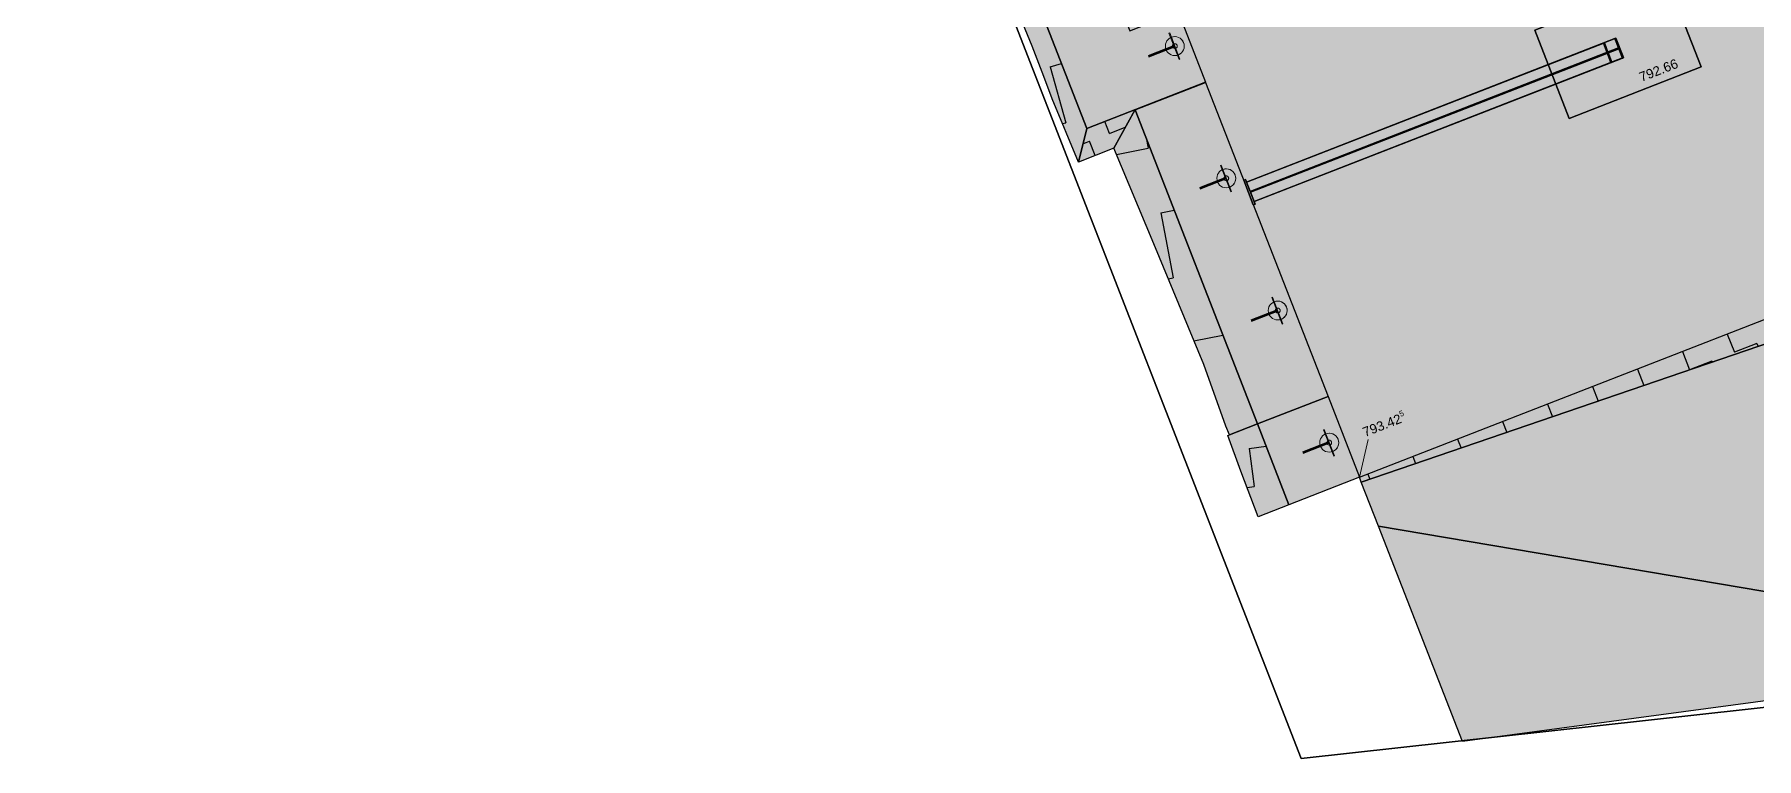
# Model space of a CAD drawing. Header units: metres. Extents: x 2688466 to 2688595, y 1221626 to 1221756.
# Drawn here: x 2688491.85 to 2688510.06, y 1221682.28 to 1221689.94 of the extents above; entities that cross this region are included whole.
import ezdxf

# ---------------------------------------------------------------- set-up
doc = ezdxf.new("R2010")
doc.units = ezdxf.units.M
for name, pattern in [('AUSGEZOGEN', [0]), ('STRICHPUNKT2_S5', [0.24, 0.175, -0.065]), ('VERDECKT2_S2', [0.15, 0.1, -0.05])]:
    doc.linetypes.add(name, pattern=pattern)
doc.layers.add('_3700', color=7, linetype='Continuous')
doc.layers.add('_3705', color=7, linetype='Continuous')
for name, color, linetype, lineweight in [('Beton Ansicht', 7, 'AUSGEZOGEN', 35), ('Schnittbeschriftung', 7, 'AUSGEZOGEN', 50), ('Stahl', 5, 'AUSGEZOGEN', 25), ('Standard', 7, 'AUSGEZOGEN', 13), ('Tiefbau Global', 250, 'AUSGEZOGEN', 35)]:
    doc.layers.add(name, color=color, linetype=linetype, lineweight=lineweight)
doc.styles.add('ARIAL', font='arial.ttf')

# ---------------------------------------------------------------- blocks, each defined once
blk = doc.blocks.new('Bodenanker CH_24_$F1')
at = {"layer": '_3700', "color": 7, "linetype": 'AUSGEZOGEN', "lineweight": 13, "transparency": 33554687}
for p, q in [((-0.008, 0.15), (-0.008, -0.15)), ((-0.008, 0.15), (-0.008, -0.15)), ((0, 0.15), (-0.008, 0.15)), ((0, 0.15), (0, -0.15)), ((0, -0.1), (0, 0.1)), ((0, 0.1), (0, 0.1)), ((0, 0.1), (0, 0.1)), ((0, 0.0255), (0, 0.0255)), ((0, 0.0255), (0, 0.0255)), ((0, -0.15), (-0.008, -0.15)), ((0, -0.0255), (0, -0.0255)), ((0, -0.0255), (0, -0.0255)), ((0, -0.1), (0, -0.1)), ((0, -0.1), (0, -0.1))]:
    blk.add_line(p, q, dxfattribs=at)
at = {"layer": '_3700', "color": 7, "linetype": 'VERDECKT2_S2', "lineweight": 13, "transparency": 33554687}
for p, q in [((0, 0.0255), (0, 0.0255)), ((0, -0.0255), (0, -0.0255))]:
    blk.add_line(p, q, dxfattribs=at)
at = {"layer": '_3700', "color": 7, "linetype": 'AUSGEZOGEN', "lineweight": 13, "transparency": 33554687}
for radius in [0.1, 0.1, 0.0255]:
    blk.add_circle((0, 0), radius, dxfattribs=at)
blk.add_arc((0, 0), 0.1, 270, 90, dxfattribs=at)
blk.add_arc((0, 0), 0.1, 270, 90, dxfattribs=at)
at = {"layer": '_3700', "color": 7, "linetype": 'VERDECKT2_S2', "lineweight": 13, "transparency": 33554687}
blk.add_arc((0, 0), 0.0255, 270, 90, dxfattribs=at)
at = {"layer": '_3705', "color": 202, "linetype": 'STRICHPUNKT2_S5', "lineweight": 20, "transparency": 33554687}
blk.add_line((-0.008, 0), (0, 0), dxfattribs=at)
at = {"layer": 'Standard', "color": 52, "linetype": 'AUSGEZOGEN', "lineweight": 100, "transparency": 33554687}
blk.add_line((0, 0), (-0.3, 0), dxfattribs=at)
blk = doc.blocks.new('Bodenanker CH_25_$F1')
at = {"layer": '_3700', "color": 7, "linetype": 'AUSGEZOGEN', "lineweight": 13, "transparency": 33554687}
for p, q in [((-0.008, 0.15), (-0.008, -0.15)), ((-0.008, 0.15), (-0.008, -0.15)), ((0, 0.15), (-0.008, 0.15)), ((0, 0.15), (0, -0.15)), ((0, -0.1), (0, 0.1)), ((0, 0.1), (0, 0.1)), ((0, 0.1), (0, 0.1)), ((0, 0.0255), (0, 0.0255)), ((0, 0.0255), (0, 0.0255)), ((0, -0.15), (-0.008, -0.15)), ((0, -0.0255), (0, -0.0255)), ((0, -0.0255), (0, -0.0255)), ((0, -0.1), (0, -0.1)), ((0, -0.1), (0, -0.1))]:
    blk.add_line(p, q, dxfattribs=at)
at = {"layer": '_3700', "color": 7, "linetype": 'VERDECKT2_S2', "lineweight": 13, "transparency": 33554687}
for p, q in [((0, 0.0255), (0, 0.0255)), ((0, -0.0255), (0, -0.0255))]:
    blk.add_line(p, q, dxfattribs=at)
at = {"layer": '_3700', "color": 7, "linetype": 'AUSGEZOGEN', "lineweight": 13, "transparency": 33554687}
for radius in [0.1, 0.1, 0.0255]:
    blk.add_circle((0, 0), radius, dxfattribs=at)
blk.add_arc((0, 0), 0.1, 270, 90, dxfattribs=at)
blk.add_arc((0, 0), 0.1, 270, 90, dxfattribs=at)
at = {"layer": '_3700', "color": 7, "linetype": 'VERDECKT2_S2', "lineweight": 13, "transparency": 33554687}
blk.add_arc((0, 0), 0.0255, 270, 90, dxfattribs=at)
at = {"layer": '_3705', "color": 202, "linetype": 'STRICHPUNKT2_S5', "lineweight": 20, "transparency": 33554687}
blk.add_line((-0.008, 0), (0, 0), dxfattribs=at)
at = {"layer": 'Standard', "color": 52, "linetype": 'AUSGEZOGEN', "lineweight": 100, "transparency": 33554687}
blk.add_line((0, 0), (-0.3, 0), dxfattribs=at)
blk = doc.blocks.new('Bodenanker CH_26_$F1')
at = {"layer": '_3700', "color": 7, "linetype": 'AUSGEZOGEN', "lineweight": 13, "transparency": 33554687}
for p, q in [((-0.008, 0.15), (-0.008, -0.15)), ((-0.008, 0.15), (-0.008, -0.15)), ((0, 0.15), (-0.008, 0.15)), ((0, 0.15), (0, -0.15)), ((0, -0.1), (0, 0.1)), ((0, 0.1), (0, 0.1)), ((0, 0.1), (0, 0.1)), ((0, 0.0255), (0, 0.0255)), ((0, 0.0255), (0, 0.0255)), ((0, -0.15), (-0.008, -0.15)), ((0, -0.0255), (0, -0.0255)), ((0, -0.0255), (0, -0.0255)), ((0, -0.1), (0, -0.1)), ((0, -0.1), (0, -0.1))]:
    blk.add_line(p, q, dxfattribs=at)
at = {"layer": '_3700', "color": 7, "linetype": 'VERDECKT2_S2', "lineweight": 13, "transparency": 33554687}
for p, q in [((0, 0.0255), (0, 0.0255)), ((0, -0.0255), (0, -0.0255))]:
    blk.add_line(p, q, dxfattribs=at)
at = {"layer": '_3700', "color": 7, "linetype": 'AUSGEZOGEN', "lineweight": 13, "transparency": 33554687}
for radius in [0.1, 0.1, 0.0255]:
    blk.add_circle((0, 0), radius, dxfattribs=at)
blk.add_arc((0, 0), 0.1, 270, 90, dxfattribs=at)
blk.add_arc((0, 0), 0.1, 270, 90, dxfattribs=at)
at = {"layer": '_3700', "color": 7, "linetype": 'VERDECKT2_S2', "lineweight": 13, "transparency": 33554687}
blk.add_arc((0, 0), 0.0255, 270, 90, dxfattribs=at)
at = {"layer": '_3705', "color": 202, "linetype": 'STRICHPUNKT2_S5', "lineweight": 20, "transparency": 33554687}
blk.add_line((-0.008, 0), (0, 0), dxfattribs=at)
at = {"layer": 'Standard', "color": 52, "linetype": 'AUSGEZOGEN', "lineweight": 100, "transparency": 33554687}
blk.add_line((0, 0), (-0.3, 0), dxfattribs=at)
blk = doc.blocks.new('Bodenanker CH_27_$F1')
at = {"layer": '_3700', "color": 7, "linetype": 'AUSGEZOGEN', "lineweight": 13, "transparency": 33554687}
for p, q in [((-0.008, 0.15), (-0.008, -0.15)), ((-0.008, 0.15), (-0.008, -0.15)), ((0, 0.15), (-0.008, 0.15)), ((0, 0.15), (0, -0.15)), ((0, -0.1), (0, 0.1)), ((0, 0.1), (0, 0.1)), ((0, 0.1), (0, 0.1)), ((0, 0.0255), (0, 0.0255)), ((0, 0.0255), (0, 0.0255)), ((0, -0.15), (-0.008, -0.15)), ((0, -0.0255), (0, -0.0255)), ((0, -0.0255), (0, -0.0255)), ((0, -0.1), (0, -0.1)), ((0, -0.1), (0, -0.1))]:
    blk.add_line(p, q, dxfattribs=at)
at = {"layer": '_3700', "color": 7, "linetype": 'VERDECKT2_S2', "lineweight": 13, "transparency": 33554687}
for p, q in [((0, 0.0255), (0, 0.0255)), ((0, -0.0255), (0, -0.0255))]:
    blk.add_line(p, q, dxfattribs=at)
at = {"layer": '_3700', "color": 7, "linetype": 'AUSGEZOGEN', "lineweight": 13, "transparency": 33554687}
for radius in [0.1, 0.1, 0.0255]:
    blk.add_circle((0, 0), radius, dxfattribs=at)
blk.add_arc((0, 0), 0.1, 270, 90, dxfattribs=at)
blk.add_arc((0, 0), 0.1, 270, 90, dxfattribs=at)
at = {"layer": '_3700', "color": 7, "linetype": 'VERDECKT2_S2', "lineweight": 13, "transparency": 33554687}
blk.add_arc((0, 0), 0.0255, 270, 90, dxfattribs=at)
at = {"layer": '_3705', "color": 202, "linetype": 'STRICHPUNKT2_S5', "lineweight": 20, "transparency": 33554687}
blk.add_line((-0.008, 0), (0, 0), dxfattribs=at)
at = {"layer": 'Standard', "color": 52, "linetype": 'AUSGEZOGEN', "lineweight": 100, "transparency": 33554687}
blk.add_line((0, 0), (-0.3, 0), dxfattribs=at)
blk = doc.blocks.new('Profilbauteil_19')
at = {"layer": 'Stahl', "transparency": 33554687}
for points in [[(-0.021, 0.11), (3.875, 1.627), (3.885, 1.631), (-0.021, 0.11)], [(-0.021, 0.11), (3.885, 1.631), (3.965, 1.426), (0.059, -0.095)], [(0.017, 0.012), (3.914, 1.529), (3.875, 1.627), (-0.021, 0.11)], [(-0.021, 0.11), (3.753, 1.58), (3.763, 1.584), (-0.021, 0.11)], [(-0.021, 0.11), (3.763, 1.584), (3.801, 1.485), (0.017, 0.012)], [(0.059, -0.095), (3.833, 1.375), (3.753, 1.58), (-0.021, 0.11)], [(0.017, 0.012), (3.801, 1.485), (3.914, 1.529), (0.017, 0.012)], [(0.059, -0.095), (3.955, 1.422), (3.917, 1.52), (0.02, 0.003)], [(0.02, 0.003), (3.917, 1.52), (3.805, 1.477), (0.02, 0.003)], [(0.02, 0.003), (3.805, 1.477), (3.843, 1.379), (0.059, -0.095)], [(3.833, 1.375), (3.843, 1.379), (3.805, 1.477), (3.917, 1.52), (3.955, 1.422), (3.965, 1.426), (3.885, 1.631), (3.875, 1.627), (3.914, 1.529), (3.801, 1.485), (3.763, 1.584), (3.753, 1.58)], [(0.059, -0.095), (3.965, 1.426), (3.955, 1.422), (0.059, -0.095)], [(0.059, -0.095), (3.843, 1.379), (3.833, 1.375), (0.059, -0.095)], [(-0.032, 0.138), (-0.051, 0.13), (0.051, -0.13), (0.069, -0.123)], [(-0.032, 0.138), (-0.051, 0.13), (-0.051, 0.13), (-0.032, 0.138)], [(0.069, -0.123), (0.051, -0.13), (-0.051, 0.13), (-0.032, 0.138)], [(0.051, -0.13), (-0.051, 0.13), (-0.051, 0.13), (0.051, -0.13)], [(0.069, -0.123), (-0.032, 0.138), (-0.032, 0.138), (0.069, -0.123)], [(-0.021, 0.11), (-0.021, 0.11), (0.017, 0.012), (0.017, 0.012), (-0.021, 0.11), (-0.021, 0.11), (0.059, -0.095), (0.059, -0.095), (0.02, 0.003), (0.02, 0.003), (0.059, -0.095), (0.059, -0.095)], [(0.069, -0.123), (0.051, -0.13), (0.051, -0.13), (0.069, -0.123)]]:
    blk.add_lwpolyline(points, close=True, dxfattribs=at)

msp = doc.modelspace()

# ---------------------------------------------------------------- hatches: boundary and pattern name
at = {"layer": 'Standard', "linetype": 'AUSGEZOGEN', "lineweight": 13, "transparency": 33554687}
h = msp.add_hatch(color=9, dxfattribs=at)
h.paths.add_polyline_path([(2688532.675, 1221697.286), (2688529.503, 1221696.051), (2688527.745, 1221700.566), (2688527.235, 1221700.799), (2688526.737, 1221700.605), (2688527.054, 1221699.792), (2688525.656, 1221699.248), (2688525.112, 1221700.645), (2688525.131, 1221700.653), (2688522.13, 1221702.032), (2688501.816, 1221694.122), (2688503.431, 1221689.975), (2688503.943, 1221690.175), (2688505.86, 1221685.253), (2688512.268, 1221687.748), (2688524.521, 1221692.52), (2688524.38, 1221692.893), (2688533.003, 1221696.251), (2688532.76, 1221697.016)])
h.paths.add_polyline_path([(2688509.044, 1221692.923), (2688508.666, 1221693.892), (2688510.996, 1221694.799), (2688511.903, 1221692.47), (2688509.574, 1221691.562), (2688509.407, 1221691.991), (2688506.795, 1221690.974), (2688506.432, 1221691.906)], flags=16)
h.paths.add_polyline_path([(2688503.54, 1221692.244), (2688504.938, 1221692.789), (2688505.482, 1221691.391), (2688504.667, 1221691.073), (2688504.44, 1221691.656), (2688503.857, 1221691.429)], flags=16)
h.paths.add_polyline_path([(2688517.215, 1221694.538), (2688514.885, 1221693.631), (2688513.978, 1221695.961), (2688516.307, 1221696.868)], flags=16)
h.paths.add_polyline_path([(2688521.619, 1221698.936), (2688522.526, 1221696.607), (2688520.196, 1221695.7), (2688519.289, 1221698.029)], flags=16)
h.paths.add_polyline_path([(2688505.622, 1221694.155), (2688505.259, 1221695.087), (2688508.847, 1221696.484), (2688509.21, 1221695.552)], flags=16)
h.paths.add_polyline_path([(2688509.112, 1221690.524), (2688509.475, 1221689.592), (2688508.078, 1221689.048), (2688507.715, 1221689.98)], flags=16)
at = {"layer": 'Standard', "linetype": 'AUSGEZOGEN', "lineweight": 13, "transparency": 33554559}
h = msp.add_hatch(color=7, dxfattribs=at)
h.set_gradient(color1=(199, 199, 199), color2=(199, 199, 199), one_color=1)
h.paths.add_polyline_path([(2688500.842, 1221694.417), (2688502.976, 1221688.939), (2688504.234, 1221689.429), (2688503.943, 1221690.175), (2688503.431, 1221689.975), (2688501.588, 1221694.707)], flags=0)
h = msp.add_hatch(color=7, dxfattribs=at)
h.set_gradient(color1=(240, 240, 180), color2=(240, 240, 180), one_color=1)
h.paths.add_polyline_path([(2688500.782, 1221693.776), (2688500.819, 1221693.656), (2688500.839, 1221693.591), (2688500.85, 1221693.58), (2688502.4, 1221689.813), (2688502.522, 1221689.491), (2688502.611, 1221689.256), (2688502.889, 1221688.586), (2688502.976, 1221688.939), (2688500.842, 1221694.417), (2688500.626, 1221694.333)], flags=0)
at = {"layer": 'Standard', "linetype": 'AUSGEZOGEN', "lineweight": 25, "transparency": 33554687}
h = msp.add_hatch(dxfattribs=at)
h.set_pattern_fill('MUSTER', scale=0.615, angle=285.56, style=0, pattern_type=2)
h.set_pattern_definition([(285.56, (2688529.55886, 1221730.3), (0.7574324, -0.427488), [0.615, -0.615]), (15.56, (2688529.55886, 1221730.3), (0.427488, 0.7574324), [0.615, -0.615])])
h.paths.add_polyline_path([(2688502.976, 1221688.939), (2688500.842, 1221694.417), (2688500.626, 1221694.333), (2688500.782, 1221693.776), (2688500.819, 1221693.656), (2688500.839, 1221693.591), (2688500.85, 1221693.58), (2688502.4, 1221689.813), (2688502.522, 1221689.491), (2688502.611, 1221689.256), (2688502.889, 1221688.586)], flags=0)
at = {"layer": 'Standard', "linetype": 'AUSGEZOGEN', "lineweight": 13, "transparency": 33554559}
h = msp.add_hatch(color=7, dxfattribs=at)
h.set_gradient(color1=(160, 160, 160), color2=(160, 160, 160), one_color=1)
h.paths.add_polyline_path([(2688508.078, 1221689.048), (2688509.475, 1221689.592), (2688509.112, 1221690.524), (2688507.715, 1221689.98)], flags=0)
at = {"layer": 'Standard', "linetype": 'AUSGEZOGEN', "lineweight": 25, "transparency": 33554687}
h = msp.add_hatch(dxfattribs=at)
h.set_pattern_fill('MUSTER', scale=0.225, angle=21.28, style=0, pattern_type=2)
h.set_pattern_definition([(21.28, (2688528.3, 1221731.73763), (0.1280007, 0.2913174), [0.225, -0.225]), (111.28, (2688528.3, 1221731.73763), (-0.2913174, 0.1280007), [0.225, -0.225])])
h.paths.add_polyline_path([(2688504.234, 1221689.429), (2688502.976, 1221688.939), (2688502.889, 1221688.586), (2688503.264, 1221688.734), (2688503.485, 1221689.136), (2688504.234, 1221689.428)], flags=0)
at = {"layer": 'Standard', "linetype": 'AUSGEZOGEN', "lineweight": 13, "transparency": 33554559}
h = msp.add_hatch(color=7, dxfattribs=at)
h.set_gradient(color1=(199, 199, 199), color2=(199, 199, 199), one_color=1)
h.paths.add_polyline_path([(2688504.782, 1221685.817), (2688505.528, 1221686.107), (2688504.234, 1221689.428), (2688503.489, 1221689.137)], flags=0)
h = msp.add_hatch(color=7, dxfattribs=at)
h.set_gradient(color1=(240, 240, 180), color2=(240, 240, 180), one_color=1)
h.paths.add_polyline_path([(2688502.889, 1221688.586), (2688503.264, 1221688.734), (2688503.486, 1221689.138), (2688502.976, 1221688.939)], flags=0)
h = msp.add_hatch(color=7, dxfattribs=at)
h.set_gradient(color1=(240, 240, 180), color2=(240, 240, 180), one_color=1)
h.paths.add_polyline_path([(2688503.685, 1221687.723), (2688504.214, 1221686.444), (2688504.446, 1221685.793), (2688504.486, 1221685.701), (2688504.782, 1221685.817), (2688503.488, 1221689.141), (2688503.264, 1221688.734)], flags=0)
at = {"layer": 'Standard', "linetype": 'AUSGEZOGEN', "lineweight": 25, "transparency": 33554687}
h = msp.add_hatch(dxfattribs=at)
h.set_pattern_fill('MUSTER', scale=0.6975, angle=281.03, style=0, pattern_type=2)
h.set_pattern_definition([(281.03, (2688529.6801, 1221730.0527), (0.818063, -0.551167), [0.6975, -0.6975]), (11.03, (2688529.6801, 1221730.0527), (0.551167, 0.818063), [0.6975, -0.6975])])
h.paths.add_polyline_path([(2688504.782, 1221685.817), (2688503.489, 1221689.137), (2688503.485, 1221689.136), (2688503.264, 1221688.734), (2688503.685, 1221687.723), (2688504.214, 1221686.444), (2688504.446, 1221685.793), (2688504.486, 1221685.701)], flags=0)
at = {"layer": 'Standard', "linetype": 'AUSGEZOGEN', "lineweight": 13, "transparency": 33554559}
h = msp.add_hatch(color=7, dxfattribs=at)
h.set_gradient(color1=(240, 240, 180), color2=(240, 240, 180), one_color=1)
h.paths.add_polyline_path([(2688505.86, 1221685.253), (2688505.88, 1221685.201), (2688512.392, 1221687.429), (2688512.268, 1221687.748)], flags=0)
at = {"layer": 'Standard', "linetype": 'AUSGEZOGEN', "lineweight": 25, "transparency": 33554687}
h = msp.add_hatch(dxfattribs=at)
h.set_pattern_fill('MUSTER', scale=0.255, angle=201.27, style=0, pattern_type=2)
h.set_pattern_definition([(201.27, (2688527.75375, 1221730.49473), (-0.1451251, -0.3301344), [0.255, -0.255]), (291.27, (2688527.75375, 1221730.49473), (0.3301344, -0.1451251), [0.255, -0.255])])
h.paths.add_polyline_path([(2688505.88, 1221685.201), (2688512.392, 1221687.429), (2688512.268, 1221687.748), (2688505.86, 1221685.253)], flags=0)
at = {"layer": 'Standard', "linetype": 'AUSGEZOGEN', "lineweight": 13, "transparency": 33554559}
h = msp.add_hatch(color=7, dxfattribs=at)
h.set_gradient(color1=(199, 199, 199), color2=(199, 199, 199), one_color=1)
h.paths.add_polyline_path([(2688506.062, 1221684.735), (2688513.961, 1221683.401), (2688512.392, 1221687.429), (2688505.88, 1221685.201)], flags=0)
h = msp.add_hatch(color=7, dxfattribs=at)
h.set_gradient(color1=(199, 199, 199), color2=(199, 199, 199), one_color=1)
h.paths.add_polyline_path([(2688505.115, 1221684.963), (2688505.86, 1221685.253), (2688505.528, 1221686.107), (2688504.782, 1221685.817)], flags=0)
h = msp.add_hatch(color=7, dxfattribs=at)
h.set_gradient(color1=(240, 240, 180), color2=(240, 240, 180), one_color=1)
h.paths.add_polyline_path([(2688504.607, 1221685.319), (2688504.788, 1221684.836), (2688505.115, 1221684.963), (2688504.782, 1221685.817), (2688504.468, 1221685.694)], flags=0)
at = {"layer": 'Standard', "linetype": 'AUSGEZOGEN', "lineweight": 25, "transparency": 33554687}
h = msp.add_hatch(dxfattribs=at)
h.set_pattern_fill('MUSTER', scale=0.405, angle=277.58, style=0, pattern_type=2)
h.set_pattern_definition([(277.58, (2688528.95377, 1221730.45893), (0.4548847, -0.3480373), [0.405, -0.405]), (7.58, (2688528.95377, 1221730.45893), (0.3480373, 0.4548847), [0.405, -0.405])])
h.paths.add_polyline_path([(2688505.115, 1221684.963), (2688504.782, 1221685.817), (2688504.468, 1221685.694), (2688504.607, 1221685.319), (2688504.788, 1221684.836)], flags=0)
at = {"layer": 'Standard', "linetype": 'AUSGEZOGEN', "lineweight": 13, "transparency": 33554559}
h = msp.add_hatch(color=7, dxfattribs=at)
h.set_gradient(color1=(199, 199, 199), color2=(199, 199, 199), one_color=1)
h.paths.add_polyline_path([(2688506.949, 1221682.458), (2688513.961, 1221683.401), (2688506.062, 1221684.735)], flags=0)

# ---------------------------------------------------------------- linework, layer by layer
at = {"layer": 'Schnittbeschriftung', "color": 1, "lineweight": 13, "transparency": 33554687}
msp.add_line((2688505.953, 1221685.651), (2688505.86, 1221685.253), dxfattribs=at)
at = {"layer": 'Schnittbeschriftung', "color": 7, "linetype": 'AUSGEZOGEN', "lineweight": 13, "transparency": 33554687}
msp.add_lwpolyline([(2688501.816, 1221694.122), (2688522.13, 1221702.032), (2688525.131, 1221700.653), (2688525.112, 1221700.645), (2688525.656, 1221699.248), (2688527.054, 1221699.792), (2688526.736, 1221700.607), (2688527.234, 1221700.801), (2688527.744, 1221700.568), (2688529.503, 1221696.051), (2688532.675, 1221697.286), (2688532.76, 1221697.016), (2688532.994, 1221696.279), (2688533.003, 1221696.251), (2688524.38, 1221692.893), (2688524.521, 1221692.52), (2688512.268, 1221687.748), (2688506.3, 1221685.425), (2688505.86, 1221685.253), (2688505.61, 1221685.897), (2688503.943, 1221690.175), (2688503.431, 1221689.975), (2688501.816, 1221694.122)], close=True, dxfattribs=at)
at = {"layer": 'Standard', "color": 7, "linetype": 'AUSGEZOGEN', "lineweight": 25, "transparency": 33554687}
for points in [[(2688502.976, 1221688.939), (2688500.842, 1221694.417), (2688501.588, 1221694.707), (2688503.431, 1221689.975), (2688503.943, 1221690.175), (2688504.234, 1221689.429), (2688502.976, 1221688.939)], [(2688502.976, 1221688.939), (2688502.889, 1221688.586), (2688502.611, 1221689.256), (2688502.522, 1221689.491), (2688502.4, 1221689.813), (2688500.85, 1221693.58), (2688500.839, 1221693.591), (2688500.819, 1221693.656), (2688500.782, 1221693.776), (2688500.626, 1221694.333), (2688500.842, 1221694.417), (2688502.976, 1221688.939)], [(2688507.715, 1221689.98), (2688509.112, 1221690.524), (2688509.475, 1221689.592), (2688508.078, 1221689.048), (2688507.715, 1221689.98)], [(2688508.078, 1221689.048), (2688509.475, 1221689.592), (2688509.112, 1221690.524), (2688507.715, 1221689.98), (2688508.078, 1221689.048)], [(2688504.234, 1221689.429), (2688504.234, 1221689.428), (2688503.485, 1221689.136), (2688503.264, 1221688.734), (2688502.889, 1221688.586), (2688502.976, 1221688.939), (2688504.234, 1221689.429)], [(2688504.234, 1221689.428), (2688505.528, 1221686.107), (2688504.782, 1221685.817), (2688503.489, 1221689.137), (2688504.234, 1221689.428)], [(2688504.782, 1221685.817), (2688504.486, 1221685.701), (2688504.446, 1221685.793), (2688504.214, 1221686.444), (2688503.685, 1221687.723), (2688503.264, 1221688.734), (2688503.485, 1221689.136), (2688503.489, 1221689.137), (2688504.782, 1221685.817)], [(2688505.88, 1221685.201), (2688505.86, 1221685.253), (2688512.268, 1221687.748), (2688512.392, 1221687.429), (2688505.88, 1221685.201)], [(2688513.961, 1221683.401), (2688506.062, 1221684.735), (2688505.88, 1221685.201), (2688512.392, 1221687.429), (2688513.961, 1221683.401)], [(2688504.782, 1221685.817), (2688505.528, 1221686.107), (2688505.86, 1221685.253), (2688505.115, 1221684.963), (2688504.782, 1221685.817)], [(2688505.115, 1221684.963), (2688504.788, 1221684.836), (2688504.607, 1221685.319), (2688504.468, 1221685.694), (2688504.782, 1221685.817), (2688505.115, 1221684.963)], [(2688506.949, 1221682.458), (2688506.062, 1221684.735), (2688513.961, 1221683.401), (2688506.949, 1221682.458)]]:
    msp.add_lwpolyline(points, close=True, dxfattribs=at)
at = {"layer": 'Tiefbau Global', "color": 1, "lineweight": 25, "transparency": 33554687}
for points in [[(2688505.244, 1221682.279), (2688505.244, 1221682.279), (2688491.849, 1221716.687), (2688491.849, 1221716.687)], [(2688512.048, 1221683.032), (2688512.048, 1221683.032), (2688505.244, 1221682.279), (2688505.244, 1221682.279)]]:
    msp.add_lwpolyline(points, close=True, dxfattribs=at)

# ---------------------------------------------------------------- block references
at = {"layer": 'Beton Ansicht', "transparency": 33554687}
for name, p, rotation in [('Bodenanker CH_24_$F1', (2688503.908, 1221689.812), 21.27874073795148), ('Bodenanker CH_25_$F1', (2688504.452, 1221688.414), 21.27874073795149), ('Bodenanker CH_26_$F1', (2688504.996, 1221687.016), 21.27874073795148), ('Bodenanker CH_27_$F1', (2688505.541, 1221685.619), 21.27874073795148)]:
    msp.add_blockref(name, p, dxfattribs=dict(at, rotation=rotation))
at = {"layer": 'Standard', "color": 7, "linetype": 'AUSGEZOGEN', "lineweight": 13, "transparency": 33554687}
msp.add_blockref('Profilbauteil_19', (2688504.687, 1221688.264), dxfattribs=at)

# ---------------------------------------------------------------- texts
at = {"layer": 'Schnittbeschriftung', "color": 1, "lineweight": 13, "transparency": 33554687, "char_height": 0.1, "attachment_point": 8, "style": 'ARIAL'}
for s, insert, width, rotation in [('\\W1.00;792.66', (2688509.042, 1221689.509), 0.4802, 21.28), ('\\A1;{\\fArial|i0|b0;\\H0.100000;\\W1.000000;\\C1;793.42\\fArial|i0|b0;\\H0.600000x;\\S5^ ;}\\P', (2688506.14, 1221685.763), 0.52378, 21.2775)]:
    msp.add_mtext(s, dxfattribs=dict(at, insert=insert, width=width, rotation=rotation))

doc.saveas('drawing.dxf')
